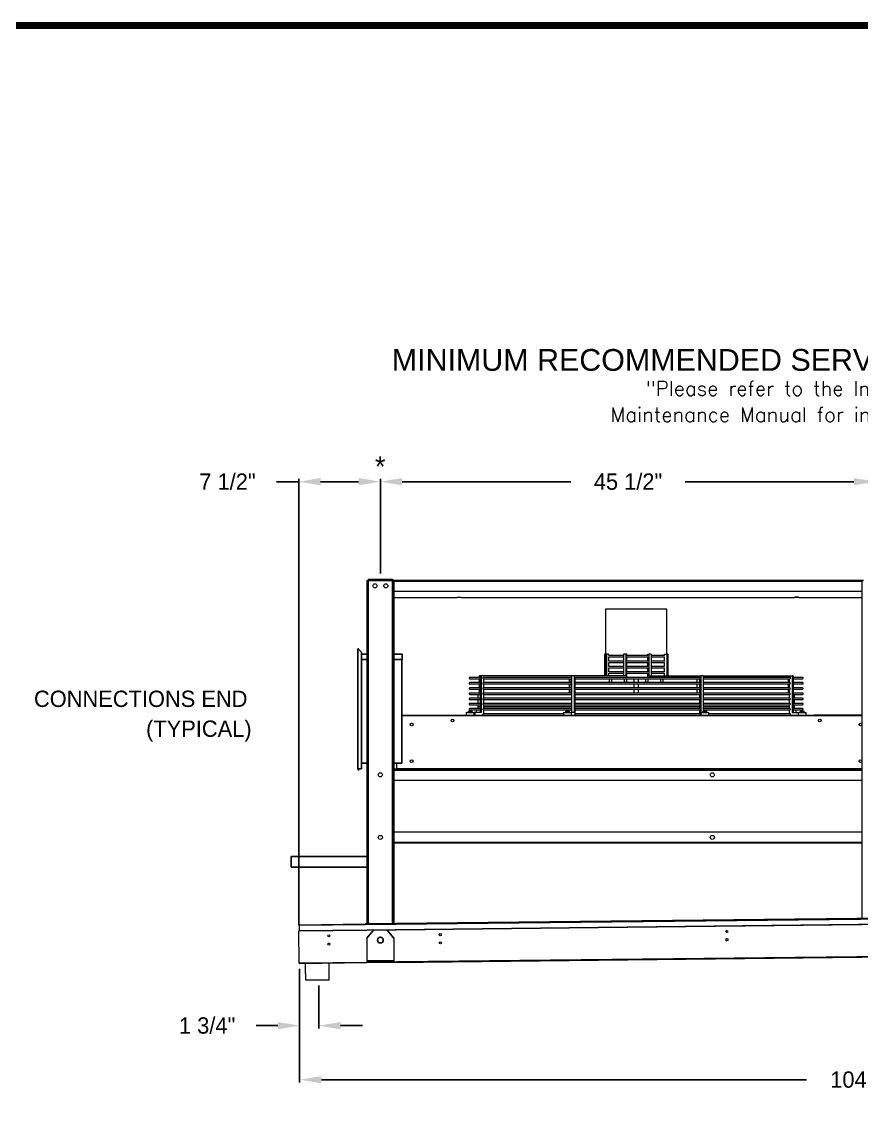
# Model space of a CAD drawing. Extents: x 6 to 271, y -23 to 146.
# Drawn here: x 111.9 to 189, y 40.9 to 142.1 of the extents above; entities that cross this region are included whole.
import ezdxf
from ezdxf.enums import TextEntityAlignment as Align

# ---------------------------------------------------------------- set-up
doc = ezdxf.new("R2010")
doc.units = 0
doc.header["$MEASUREMENT"] = 0
doc.layers.get('0').update_dxf_attribs({"linetype": 'CONTINUOUS'})
doc.layers.get('Defpoints').update_dxf_attribs({"linetype": 'CONTINUOUS'})
doc.styles.add('dimentions', font='ARIAL.TTF')
doc.styles.add('SIMPLEX', font='SIMPLEX')
doc.dimstyles.get("Standard").update_dxf_attribs({"dimtxt": 1.5, "dimasz": 2, "dimexe": 0.25, "dimexo": 0.5, "dimgap": 0.75, "dimtad": 0, "dimtih": 1, "dimtoh": 1, "dimdec": 4, "dimzin": 0, "dimdsep": 46, "dimlunit": 5, "dimtxsty": 'STANDARD', "dimcen": 0.125, "dimclrd": 1, "dimclre": 1, "dimclrt": 1, "dimadec": 0, "dimazin": 0, "dimtfac": 1, "dimtdec": 4, "dimtofl": 0, "dimtmove": 0, "dimatfit": 3, "dimfxl": 1, "dimfrac": 2, "dimtolj": 1, "dimtzin": 0, "dimarcsym": 0})

# ---------------------------------------------------------------- blocks, each defined once
blk = doc.blocks.new('*D29')
at = {"color": 7, "lineweight": -2}
for p, q in [((144.78, 91.36), (144.78, 100.06)), ((146.78, 99.81), (162.28, 99.81)), ((188.28, 99.81), (172.78, 99.81)), ((190.28, 91.36), (190.28, 100.06))]:
    blk.add_line(p, q, dxfattribs=at)
at = {"color": 7}
for points in [[(146.78, 100.15), (146.78, 99.48), (144.78, 99.81)], [(188.28, 100.15), (188.28, 99.48), (190.28, 99.81)]]:
    blk.add_solid(points, dxfattribs=at)
at = {"layer": 'Defpoints', "color": 0}
for p in [(190.28, 99.81), (144.78, 90.86), (190.28, 90.86)]:
    blk.add_point(p, dxfattribs=at)
at = {"color": 7, "insert": (167.53, 99.81), "char_height": 1.5, "attachment_point": 5}
blk.add_mtext('\\A1;45 1/2"', dxfattribs=at)
blk = doc.blocks.new('*D31')
at = {"color": 7, "lineweight": -2}
for p, q in [((137.28, 99.81), (135.23, 99.81)), ((137.28, 59.03), (137.28, 100.06)), ((142.78, 99.81), (139.28, 99.81)), ((144.78, 91.36), (144.78, 100.06))]:
    blk.add_line(p, q, dxfattribs=at)
at = {"color": 7}
for points in [[(139.28, 100.15), (139.28, 99.48), (137.28, 99.81)], [(142.78, 100.15), (142.78, 99.48), (144.78, 99.81)]]:
    blk.add_solid(points, dxfattribs=at)
at = {"layer": 'Defpoints', "color": 0}
for p in [(144.78, 99.81), (144.78, 90.86), (137.28, 58.53)]:
    blk.add_point(p, dxfattribs=at)
at = {"color": 7, "insert": (130.73, 99.81), "char_height": 1.5, "attachment_point": 5}
blk.add_mtext('\\A1;7 1/2"', dxfattribs=at)
blk = doc.blocks.new('*D32')
at = {"color": 7, "lineweight": -2}
for p, q in [((242.25, 56.18), (242.25, 44.59)), ((137.36, 55.03), (137.36, 44.59)), ((139.36, 44.84), (183.93, 44.84)), ((240.25, 44.84), (195.68, 44.84))]:
    blk.add_line(p, q, dxfattribs=at)
at = {"color": 7}
for points in [[(139.36, 45.17), (139.36, 44.5), (137.36, 44.84)], [(240.25, 45.17), (240.25, 44.5), (242.25, 44.84)]]:
    blk.add_solid(points, dxfattribs=at)
at = {"layer": 'Defpoints', "color": 0}
for p in [(242.25, 56.68), (137.36, 55.53), (242.25, 44.84)]:
    blk.add_point(p, dxfattribs=at)
at = {"color": 7, "insert": (189.81, 44.84), "char_height": 1.5, "attachment_point": 5}
blk.add_mtext('\\A1;104 7/8"', dxfattribs=at)
blk = doc.blocks.new('*D33')
at = {"color": 7, "lineweight": -2}
for p, q in [((137.36, 54.53), (137.36, 49.56)), ((139.12, 53.49), (139.12, 49.56)), ((135.36, 49.81), (133.36, 49.81)), ((141.12, 49.81), (143.12, 49.81))]:
    blk.add_line(p, q, dxfattribs=at)
at = {"color": 7}
for points in [[(135.36, 50.14), (135.36, 49.47), (137.36, 49.81)], [(141.12, 50.14), (141.12, 49.47), (139.12, 49.81)]]:
    blk.add_solid(points, dxfattribs=at)
at = {"layer": 'Defpoints', "color": 0}
for p in [(137.36, 55.03), (139.12, 53.99), (137.36, 49.81)]:
    blk.add_point(p, dxfattribs=at)
at = {"color": 7, "insert": (128.86, 49.81), "char_height": 1.5, "attachment_point": 5}
blk.add_mtext('\\A1;1 3/4"', dxfattribs=at)

msp = doc.modelspace()

# ---------------------------------------------------------------- linework, layer by layer
at = {"color": 0, "linetype": 'Continuous', "lineweight": 15}
for p, q in [((143.52521, 90.7264), (143.52521, 59.1548)), ((143.52521, 90.7264), (143.65971, 90.7264)), ((143.65971, 90.7264), (143.65971, 59.15627)), ((143.66071, 90.7264), (143.65971, 90.7264)), ((143.66071, 90.8619), (143.66071, 90.7274)), ((143.66071, 90.8619), (145.88971, 90.8619)), ((143.66071, 90.7274), (145.88971, 90.7274)), ((143.66071, 90.7264), (143.66071, 90.7274)), ((143.66071, 90.7264), (145.88971, 90.7264)), ((143.66071, 59.15629), (143.66071, 90.7264)), ((145.88971, 90.8619), (145.88971, 90.7274)), ((145.88971, 90.7264), (145.88971, 90.7274)), ((145.88971, 59.18078), (145.88971, 90.7264)), ((145.89071, 90.7264), (145.88971, 90.7264)), ((145.89071, 90.7264), (145.89071, 59.18079)), ((146.02521, 90.7264), (145.89071, 90.7264)), ((146.02521, 90.7264), (146.02521, 59.18227)), ((146.02521, 90.6734), (189.02521, 90.6734)), ((189.02521, 90.7264), (189.02521, 59.65483)), ((189.02521, 90.7264), (189.15971, 90.7264)), ((146.02521, 89.74211), (189.02521, 89.74211)), ((146.02521, 89.17981), (151.83771, 89.17981)), ((152.21271, 89.17981), (182.83771, 89.17981)), ((183.21271, 89.17981), (189.02521, 89.17981)), ((169.35151, 88.1054), (165.46271, 88.1054)), ((171.08771, 88.1054), (169.35151, 88.1054)), ((165.358, 83.9694), (165.358, 81.9744)), ((165.45137, 83.9694), (165.358, 83.9694)), ((165.54475, 83.9694), (165.45137, 83.9694)), ((165.45137, 83.9694), (165.45137, 81.9744)), ((165.54475, 83.9694), (165.54475, 81.9744)), ((165.77017, 83.9694), (165.54475, 83.9694)), ((165.77017, 83.81858), (165.77017, 83.9694)), ((167.33096, 83.9694), (167.10554, 83.9694)), ((167.10554, 83.9694), (167.10554, 81.9744)), ((167.33096, 83.9694), (167.33096, 81.9744)), ((167.42434, 83.9694), (167.33096, 83.9694)), ((167.42434, 83.81858), (167.42434, 83.9694)), ((169.35151, 83.81951), (169.35151, 83.9694)), ((169.35151, 83.9694), (169.44488, 83.9694)), ((169.44488, 83.9694), (169.44488, 81.9744)), ((169.67031, 83.9694), (169.44488, 83.9694)), ((169.67031, 83.9694), (169.67031, 81.9744)), ((170.87362, 83.81951), (170.87362, 83.9694)), ((170.87362, 83.9694), (171.09905, 83.9694)), ((171.09905, 83.9694), (171.09905, 81.9744)), ((171.19242, 83.9694), (171.09905, 83.9694)), ((171.19242, 83.9694), (171.19242, 81.9744)), ((167.10554, 83.81951), (165.77017, 83.81951)), ((165.77017, 83.31858), (165.77017, 83.70045)), ((165.77017, 83.69951), (167.10554, 83.69951)), ((167.10554, 83.31951), (165.77017, 83.31951)), ((165.77017, 82.81858), (165.77017, 83.20045)), ((165.77017, 83.19951), (167.10554, 83.19951)), ((169.35151, 83.81951), (167.42434, 83.81951)), ((167.42434, 83.31858), (167.42434, 83.70045)), ((167.42434, 83.69951), (169.35151, 83.69951)), ((169.35151, 83.31951), (167.42434, 83.31951)), ((167.42434, 82.81858), (167.42434, 83.20045)), ((167.42434, 83.19951), (169.35151, 83.19951)), ((169.35151, 83.31951), (169.35151, 83.69951)), ((169.35151, 82.81951), (169.35151, 83.19951)), ((170.87362, 83.81951), (169.67031, 83.81951)), ((169.67031, 83.69951), (170.87362, 83.69951)), ((170.87362, 83.31951), (169.67031, 83.31951)), ((169.67031, 83.19951), (170.87362, 83.19951)), ((170.87362, 83.31951), (170.87362, 83.69951)), ((170.87362, 82.81951), (170.87362, 83.19951)), ((153.8617, 81.9744), (153.8617, 81.81951)), ((153.95508, 81.9744), (153.8617, 81.9744)), ((154.04845, 81.9744), (153.95508, 81.9744)), ((153.95508, 81.9744), (153.95508, 78.5934)), ((154.04845, 81.9744), (154.04845, 78.5934)), ((162.34362, 81.9744), (154.04845, 81.9744)), ((162.56904, 81.9744), (162.34362, 81.9744)), ((162.34362, 81.9744), (162.34362, 78.5934)), ((162.56904, 81.9744), (162.56904, 78.5934)), ((167.33096, 81.9744), (162.56904, 81.9744)), ((167.10554, 82.81951), (165.77017, 82.81951)), ((165.77017, 82.31858), (165.77017, 82.70045)), ((165.77017, 82.69951), (167.10554, 82.69951)), ((167.10554, 82.31951), (165.77017, 82.31951)), ((165.77017, 81.9744), (165.77017, 82.20045)), ((165.77017, 82.19951), (167.10554, 82.19951)), ((169.35151, 82.81951), (167.42434, 82.81951)), ((167.42434, 82.31858), (167.42434, 82.70045)), ((167.42434, 82.69951), (169.35151, 82.69951)), ((169.35151, 82.31951), (167.42434, 82.31951)), ((167.42434, 81.81951), (167.42434, 82.20045)), ((167.42434, 82.19951), (169.35151, 82.19951)), ((169.35151, 82.31951), (169.35151, 82.69951)), ((169.35151, 81.81951), (169.35151, 82.19951)), ((169.44488, 81.9744), (174.2068, 81.9744)), ((170.87362, 82.81951), (169.67031, 82.81951)), ((169.67031, 82.69951), (170.87362, 82.69951)), ((170.87362, 82.31951), (169.67031, 82.31951)), ((169.67031, 82.19951), (170.87362, 82.19951)), ((170.87362, 82.31951), (170.87362, 82.69951)), ((170.87362, 81.9744), (170.87362, 82.19951)), ((174.2068, 81.9744), (174.2068, 78.5934)), ((174.43223, 81.9744), (174.2068, 81.9744)), ((174.43223, 81.9744), (174.43223, 78.70149)), ((174.43223, 81.9744), (182.59534, 81.9744)), ((182.59534, 81.9744), (182.59534, 78.5934)), ((182.68872, 81.9744), (182.59534, 81.9744)), ((182.68872, 81.9744), (182.68872, 78.5934)), ((153.95508, 81.81951), (152.98509, 81.81951)), ((152.98509, 81.69951), (153.95508, 81.69951)), ((153.95508, 81.34085), (152.98509, 81.34085)), ((152.98509, 81.22085), (153.95508, 81.22085)), ((153.8617, 81.69951), (153.8617, 81.34085)), ((153.8617, 81.22085), (153.8617, 80.86218)), ((154.24416, 81.69951), (162.34362, 81.69951)), ((154.24416, 81.22085), (162.34362, 81.22085)), ((162.34362, 81.81951), (154.2442, 81.81951)), ((162.34362, 81.34085), (154.2442, 81.34085)), ((154.27388, 81.34085), (154.27388, 81.69951)), ((154.27388, 80.86218), (154.27388, 81.22085)), ((162.11819, 81.69951), (162.11819, 81.34085)), ((162.11819, 81.22085), (162.11819, 80.86218)), ((162.21156, 81.34085), (162.21156, 81.69951)), ((162.21156, 80.86218), (162.21156, 81.22085)), ((162.65011, 81.69951), (174.12648, 81.69951)), ((162.65011, 81.22085), (174.12648, 81.22085)), ((174.12648, 81.81951), (162.65019, 81.81951)), ((174.12648, 81.34085), (162.65019, 81.34085)), ((162.66242, 81.34085), (162.66242, 81.69951)), ((162.66242, 80.86218), (162.66242, 81.22085)), ((173.888, 81.34085), (173.888, 81.69951)), ((173.888, 80.86218), (173.888, 81.22085)), ((174.11343, 81.34085), (174.11343, 81.69951)), ((174.11343, 80.86218), (174.11343, 81.22085)), ((182.40143, 81.81951), (174.43223, 81.81951)), ((174.43223, 81.69951), (182.40143, 81.69951)), ((182.40143, 81.34085), (174.43223, 81.34085)), ((174.43223, 81.22085), (182.40143, 81.22085)), ((182.27654, 81.34085), (182.27654, 81.69951)), ((182.27654, 80.86218), (182.27654, 81.22085)), ((182.36992, 81.34085), (182.36992, 81.69951)), ((182.36992, 80.86218), (182.36992, 81.22085)), ((183.56532, 81.81951), (182.68872, 81.81951)), ((182.68872, 81.69951), (183.56532, 81.69951)), ((183.56532, 81.34085), (182.68872, 81.34085)), ((182.68872, 81.22085), (183.56532, 81.22085)), ((153.95508, 80.86218), (152.98509, 80.86218)), ((152.98509, 80.74218), (153.95508, 80.74218)), ((153.95508, 80.38352), (152.98509, 80.38352)), ((152.98509, 80.26352), (153.95508, 80.26352)), ((153.95508, 79.90485), (152.98509, 79.90485)), ((153.8617, 80.74218), (153.8617, 80.38352)), ((154.24416, 80.74218), (162.34362, 80.74218)), ((154.24416, 80.26352), (162.34362, 80.26352)), ((162.34362, 80.86218), (154.2442, 80.86218)), ((162.34362, 80.38352), (154.2442, 80.38352)), ((162.34362, 79.90485), (154.2442, 79.90485)), ((154.27388, 80.38352), (154.27388, 80.74218)), ((154.27388, 79.90485), (154.27388, 80.26352)), ((162.11819, 80.74218), (162.11819, 80.38352)), ((162.21156, 80.38352), (162.21156, 80.74218)), ((162.65011, 80.74218), (174.12648, 80.74218)), ((162.65011, 80.26352), (174.12648, 80.26352)), ((174.12648, 80.86218), (162.65019, 80.86218)), ((174.12648, 80.38352), (162.65019, 80.38352)), ((174.12648, 79.90485), (162.65019, 79.90485)), ((162.66242, 80.38352), (162.66242, 80.74218)), ((162.66242, 79.90485), (162.66242, 80.26352)), ((173.888, 80.38352), (173.888, 80.74218)), ((174.11343, 80.38352), (174.11343, 80.74218)), ((174.11343, 79.90485), (174.11343, 80.26352)), ((182.40143, 80.86218), (174.43223, 80.86218)), ((174.43223, 80.74218), (182.40143, 80.74218)), ((182.40143, 80.38352), (174.43223, 80.38352)), ((174.43223, 80.26352), (182.40143, 80.26352)), ((182.40143, 79.90485), (174.43223, 79.90485)), ((182.27654, 80.38352), (182.27654, 80.74218)), ((182.36992, 80.38352), (182.36992, 80.74218)), ((182.36992, 79.90485), (182.36992, 80.26352)), ((183.56532, 80.86218), (182.68872, 80.86218)), ((182.68872, 80.74218), (183.56532, 80.74218)), ((183.56532, 80.38352), (182.68872, 80.38352)), ((182.68872, 80.26352), (183.56532, 80.26352)), ((183.56532, 79.90485), (182.68872, 79.90485)), ((152.98509, 79.78485), (153.95508, 79.78485)), ((153.95508, 79.42618), (152.98509, 79.42618)), ((152.98509, 79.30618), (153.95508, 79.30618)), ((153.95508, 78.94752), (152.98509, 78.94752)), ((153.95508, 79.0994), (153.72741, 79.0994)), ((154.24416, 79.78485), (162.34362, 79.78485)), ((154.24416, 79.30618), (162.34362, 79.30618)), ((162.34362, 79.42618), (154.2442, 79.42618)), ((162.34362, 78.94752), (154.2442, 78.94752)), ((154.27388, 79.42618), (154.27388, 79.78485)), ((154.27388, 78.94752), (154.27388, 79.30618)), ((162.34362, 79.0994), (154.27388, 79.0994)), ((162.65011, 79.78485), (174.12648, 79.78485)), ((162.65011, 79.30618), (174.12648, 79.30618)), ((174.12648, 79.42618), (162.65019, 79.42618)), ((174.12648, 78.94752), (162.65019, 78.94752)), ((162.66242, 79.42618), (162.66242, 79.78485)), ((162.66242, 78.94752), (162.66242, 79.30618)), ((174.11343, 79.0994), (162.66242, 79.0994)), ((174.11343, 79.42618), (174.11343, 79.78485)), ((174.11343, 78.94752), (174.11343, 79.30618)), ((174.43223, 79.78485), (182.40143, 79.78485)), ((182.40143, 79.42618), (174.43223, 79.42618)), ((174.43223, 79.30618), (182.40143, 79.30618)), ((182.36992, 79.0994), (174.43223, 79.0994)), ((182.40143, 78.94752), (174.43223, 78.94752)), ((182.36992, 79.42618), (182.36992, 79.78485)), ((182.36992, 78.94752), (182.36992, 79.30618)), ((182.68872, 79.78485), (183.56532, 79.78485)), ((183.56532, 79.42618), (182.68872, 79.42618)), ((182.68872, 79.30618), (183.56532, 79.30618)), ((182.82301, 79.0994), (182.68872, 79.0994)), ((183.56532, 78.94752), (182.68872, 78.94752)), ((146.74535, 78.3619), (151.90021, 78.3619)), ((146.74535, 78.3109), (189.02521, 78.3109)), ((151.90021, 78.3619), (184.65021, 78.3619)), ((152.6622, 78.5934), (152.69028, 78.5934)), ((152.69028, 78.5934), (153.4002, 78.5934)), ((152.8291, 78.5944), (152.81245, 78.5944)), ((153.24995, 78.5944), (152.8291, 78.5944)), ((152.93645, 78.7184), (152.9366, 78.7184)), ((152.93933, 78.7184), (152.9366, 78.7184)), ((152.93933, 78.7184), (152.94984, 78.7184)), ((152.96052, 78.7184), (152.94984, 78.7184)), ((152.96052, 78.7184), (153.03656, 78.7184)), ((152.98509, 78.82752), (153.95508, 78.82752)), ((153.04811, 78.7184), (153.03656, 78.7184)), ((153.05439, 78.7184), (153.04811, 78.7184)), ((153.05439, 78.7184), (153.07976, 78.7184)), ((153.0943, 78.7184), (153.07976, 78.7184)), ((153.0943, 78.7184), (153.12595, 78.7184)), ((153.46548, 78.5934), (153.4002, 78.5934)), ((153.46548, 78.5934), (153.46548, 78.3619)), ((154.04845, 78.5934), (153.46548, 78.5934)), ((154.24416, 78.82752), (162.34362, 78.82752)), ((161.59193, 78.46885), (154.2442, 78.46885)), ((154.27388, 78.46885), (154.27388, 78.82752)), ((161.59193, 78.5934), (161.62002, 78.5934)), ((161.62002, 78.5934), (162.32993, 78.5934)), ((161.87722, 78.5944), (161.74218, 78.5944)), ((161.86618, 78.7184), (161.89783, 78.7184)), ((162.17968, 78.5944), (161.87722, 78.5944)), ((161.91237, 78.7184), (161.89783, 78.7184)), ((161.91237, 78.7184), (161.93774, 78.7184)), ((161.94402, 78.7184), (161.93774, 78.7184)), ((161.95557, 78.7184), (161.94402, 78.7184)), ((161.95557, 78.7184), (162.03161, 78.7184)), ((162.04229, 78.7184), (162.03161, 78.7184)), ((162.04229, 78.7184), (162.0528, 78.7184)), ((162.05553, 78.7184), (162.0528, 78.7184)), ((162.05553, 78.7184), (162.05568, 78.7184)), ((162.56904, 78.5934), (162.32993, 78.5934)), ((162.65011, 78.82752), (174.12648, 78.82752)), ((174.12648, 78.46885), (162.65019, 78.46885)), ((162.66242, 78.46885), (162.66242, 78.82752)), ((174.11343, 78.46885), (174.11343, 78.82752)), ((174.2068, 78.5934), (174.22049, 78.5934)), ((174.22049, 78.5934), (174.24857, 78.5934)), ((174.24857, 78.5934), (174.95849, 78.5934)), ((174.6732, 78.5944), (174.37074, 78.5944)), ((174.43223, 78.82752), (182.40143, 78.82752)), ((174.49474, 78.7184), (174.49489, 78.7184)), ((174.49762, 78.7184), (174.49489, 78.7184)), ((174.49762, 78.7184), (174.50813, 78.7184)), ((174.5188, 78.7184), (174.50813, 78.7184)), ((174.5188, 78.7184), (174.59485, 78.7184)), ((174.6064, 78.7184), (174.59485, 78.7184)), ((174.61268, 78.7184), (174.6064, 78.7184)), ((174.61268, 78.7184), (174.63805, 78.7184)), ((174.65259, 78.7184), (174.63805, 78.7184)), ((174.65259, 78.7184), (174.68424, 78.7184)), ((174.80824, 78.5944), (174.6732, 78.5944)), ((182.40143, 78.46885), (174.95849, 78.46885)), ((182.36992, 78.46885), (182.36992, 78.82752)), ((182.59534, 78.5934), (183.15022, 78.5934)), ((182.68872, 78.82752), (183.56532, 78.82752)), ((183.15022, 78.5934), (183.17831, 78.5934)), ((183.17831, 78.5934), (183.88822, 78.5934)), ((183.72132, 78.5944), (183.30047, 78.5944)), ((183.42447, 78.7184), (183.45612, 78.7184)), ((183.47066, 78.7184), (183.45612, 78.7184)), ((183.47066, 78.7184), (183.49603, 78.7184)), ((183.50231, 78.7184), (183.49603, 78.7184)), ((183.51386, 78.7184), (183.50231, 78.7184)), ((183.51386, 78.7184), (183.5899, 78.7184)), ((183.60058, 78.7184), (183.5899, 78.7184)), ((183.60058, 78.7184), (183.61109, 78.7184)), ((183.61382, 78.7184), (183.61109, 78.7184)), ((183.61382, 78.7184), (183.61397, 78.7184)), ((183.73797, 78.5944), (183.72132, 78.5944)), ((189.02521, 78.3619), (184.65021, 78.3619)), ((146.02521, 73.2984), (189.02521, 73.2984)), ((189.02521, 73.4129), (146.27521, 73.4129)), ((146.27521, 73.4119), (189.02521, 73.4119)), ((146.27521, 73.3619), (189.02521, 73.3619)), ((146.02521, 72.3619), (189.02521, 72.3619)), ((146.02521, 67.6119), (189.02521, 67.6119)), ((146.02521, 66.6754), (189.02521, 66.6754)), ((146.02521, 66.6119), (189.02521, 66.6119)), ((137.33204, 59.08674), (143.39418, 59.15336)), ((137.33204, 59.08674), (137.33253, 59.04254)), ((137.33253, 59.04254), (143.39466, 59.10916)), ((137.33815, 58.53084), (137.33253, 59.04254)), ((146.02521, 58.6256), (189.02521, 59.09816)), ((146.14401, 59.18358), (188.89143, 59.65336)), ((146.14449, 59.13938), (188.89191, 59.60916)), ((188.89754, 59.09746), (146.15012, 58.62768)), ((137.27566, 58.52945), (143.52521, 58.59813)), ((137.30807, 55.58063), (137.27566, 58.52945)), ((143.40029, 58.59746), (137.33815, 58.53084)), ((143.52521, 57.84884), (143.52521, 55.63518)), ((146.02521, 57.84884), (146.02521, 55.67617)), ((137.30807, 55.58063), (143.52521, 55.64895)), ((146.02521, 55.67643), (189.02521, 56.14898)), ((146.02521, 55.62542), (189.02521, 56.09798)), ((137.30863, 55.52963), (137.35963, 55.53019)), ((137.35963, 55.53019), (143.52521, 55.59795))]:
    msp.add_line(p, q, dxfattribs=at)
at = {"color": 7, "ltscale": 7}
for p, q in [((142.7141, 84.4744), (142.7141, 73.4119)), ((142.7141, 84.4744), (143.04555, 84.14294)), ((143.04555, 84.14294), (143.04555, 73.4119)), ((143.52521, 83.9592), (143.04555, 83.9592)), ((146.7766, 83.9592), (146.02521, 83.9592)), ((146.7766, 83.9592), (146.7766, 83.4592)), ((143.04555, 83.4592), (143.52521, 83.4592)), ((146.02521, 83.4592), (146.7766, 83.4592)), ((146.74535, 83.4592), (146.74535, 73.92795)), ((143.52521, 73.92795), (143.04555, 73.92795)), ((146.74535, 73.92795), (146.02521, 73.92795)), ((142.7141, 73.4119), (143.04555, 73.4119)), ((142.74535, 73.4119), (142.74535, 73.30295)), ((142.74535, 73.30295), (142.7766, 73.30295)), ((142.7766, 73.4119), (142.7766, 73.30295))]:
    msp.add_line(p, q, dxfattribs=at)
at = {"color": 7, "linetype": 'Continuous', "lineweight": 15}
for p, q in [((146.27521, 73.4129), (146.27521, 73.92795)), ((146.02521, 73.4119), (146.27421, 73.4119)), ((146.02521, 73.3619), (146.27521, 73.3619)), ((146.27421, 73.4119), (146.27421, 73.3619)), ((146.27521, 73.4129), (146.27521, 73.4119)), ((146.27521, 73.3619), (146.27521, 73.4119))]:
    msp.add_line(p, q, dxfattribs=at)
at = {"color": 7}
for p, q in [((136.58802, 65.34982), (143.52521, 65.34982)), ((136.58802, 65.34982), (136.58802, 64.3704)), ((136.58802, 64.3704), (143.52521, 64.3704))]:
    msp.add_line(p, q, dxfattribs=at)
at = {"color": 0}
for p, q in [((237.13852, 60.18358), (143.39418, 59.15336)), ((143.39466, 59.10916), (237.139, 60.13938)), ((143.39418, 59.15336), (143.39466, 59.10916)), ((143.52521, 58.59813), (237.02521, 59.62566)), ((144.13575, 58.59458), (143.52521, 57.84884)), ((145.41466, 58.59458), (146.02521, 57.84884)), ((237.02521, 56.67649), (143.52521, 55.64895)), ((143.52521, 55.59795), (237.02521, 56.62548)), ((146.02521, 55.80117), (143.52521, 55.76018)), ((143.52521, 55.64895), (143.52521, 55.59795)), ((143.52521, 55.63518), (143.52521, 55.58417))]:
    msp.add_line(p, q, dxfattribs=at)
at = {"color": 0, "const_width": 0.63999}
msp.add_lwpolyline([(11.00839, -18.24898), (267.00583, -18.24898), (267.00583, 141.74942), (11.00839, 141.74942), (11.00839, -18.24898)], dxfattribs=at)
at = {"color": 0, "linetype": 'Continuous', "lineweight": 15, "flags": 128}
for points in [[(151.83771, 89.17981), (151.8453, 89.18397), (151.86747, 89.18779), (151.90242, 89.19096), (151.94732, 89.19323), (151.99853, 89.19441), (152.05189, 89.19441), (152.1031, 89.19323), (152.148, 89.19096), (152.18294, 89.18779), (152.20511, 89.18397), (152.21271, 89.17981)], [(152.21271, 89.17981), (152.20507, 89.18396), (152.2, 89.18513)], [(182.83771, 89.17981), (182.8453, 89.18397), (182.86747, 89.18779), (182.90242, 89.19096), (182.94732, 89.19323), (182.99853, 89.19441), (183.05189, 89.19441), (183.1031, 89.19323), (183.148, 89.19096), (183.18294, 89.18779), (183.20511, 89.18397), (183.21271, 89.17981)], [(183.21271, 89.17981), (183.20507, 89.18396), (183.18287, 89.18778), (183.14793, 89.19095), (183.10305, 89.19322), (183.05187, 89.1944), (182.99854, 89.1944), (182.94737, 89.19322), (182.90249, 89.19095), (182.86754, 89.18778), (182.84535, 89.18396), (182.83771, 89.17981)], [(174.12648, 81.81951), (174.12654, 81.81951), (174.13581, 81.81434), (174.1435, 81.79981), (174.14828, 81.77841), (174.14934, 81.75378), (174.1465, 81.73014), (174.14025, 81.7115), (174.13165, 81.70105), (174.12648, 81.69951)], [(174.12648, 81.34085), (174.13074, 81.33981), (174.1391, 81.33097), (174.14552, 81.3144), (174.149, 81.29264), (174.149, 81.26906), (174.14552, 81.2473), (174.1391, 81.23072), (174.13074, 81.22189), (174.12648, 81.22085)], [(174.12648, 80.86218), (174.13074, 80.86114), (174.1391, 80.85231), (174.14552, 80.83573), (174.149, 80.81397), (174.149, 80.79039), (174.14552, 80.76863), (174.1391, 80.75206), (174.13074, 80.74322), (174.12648, 80.74218)], [(174.12648, 80.38352), (174.13074, 80.38248), (174.1391, 80.37364), (174.14552, 80.35706), (174.149, 80.33531), (174.149, 80.31173), (174.14552, 80.28997), (174.1391, 80.27339), (174.13074, 80.26455), (174.12648, 80.26352)], [(174.12648, 79.90485), (174.13074, 79.90381), (174.1391, 79.89498), (174.14552, 79.8784), (174.149, 79.85664), (174.149, 79.83306), (174.14552, 79.8113), (174.1391, 79.79472), (174.13074, 79.78589), (174.12648, 79.78485)], [(153.72741, 79.0994), (153.71977, 78.99266), (153.71187, 78.94752)], [(174.12648, 79.42618), (174.13074, 79.42515), (174.1391, 79.41631), (174.14552, 79.39973), (174.149, 79.37797), (174.149, 79.35439), (174.14552, 79.33264), (174.1391, 79.31606), (174.13074, 79.30722), (174.12648, 79.30618)], [(174.12648, 78.94752), (174.13074, 78.94648), (174.1391, 78.93764), (174.14552, 78.92107), (174.149, 78.89931), (174.149, 78.87573), (174.14552, 78.85397), (174.1391, 78.83739), (174.13074, 78.82856), (174.12648, 78.82752)], [(182.83855, 78.94752), (182.83064, 78.99266), (182.82301, 79.0994)], [(174.12648, 78.46885), (174.13099, 78.46768), (174.13943, 78.4584), (174.14581, 78.44125), (174.14912, 78.41895), (174.14883, 78.39505), (174.14499, 78.37334), (174.14078, 78.3619)], [(137.30863, 55.52963), (137.30862, 55.53061), (137.30859, 55.53351), (137.30854, 55.53822), (137.30847, 55.54457), (137.30838, 55.5523), (137.30828, 55.56111), (137.30818, 55.57068), (137.30807, 55.58063)], [(139.24426, 53.98831), (139.12152, 53.98696), (138.99696, 53.98559), (138.8722, 53.98422), (138.74888, 53.98286), (138.62859, 53.98154), (138.51291, 53.98027), (138.40334, 53.97907), (138.30132, 53.97795), (138.20817, 53.97692), (138.12511, 53.97601), (138.05321, 53.97522), (137.99343, 53.97456), (137.94653, 53.97405), (137.91313, 53.97368), (137.89367, 53.97347), (137.88826, 53.97341)], [(140.07563, 53.99744), (140.0728, 53.99741), (140.05673, 53.99724), (140.02664, 53.99691), (139.98294, 53.99643), (139.92618, 53.9958), (139.85712, 53.99504), (139.77665, 53.99416), (139.68582, 53.99316), (139.58581, 53.99206), (139.47793, 53.99088), (139.36358, 53.98962), (139.24426, 53.98831)]]:
    msp.add_lwpolyline(points, dxfattribs=at)
at = {"color": 0, "linetype": 'Continuous', "lineweight": 15}
for centre, radius in [((144.27521, 90.2369), 0.1875), ((145.27521, 90.2369), 0.1875), ((151.40021, 77.8619), 0.125), ((185.15021, 77.8619), 0.125), ((147.65021, 77.4869), 0.125), ((188.90021, 77.4869), 0.125), ((147.65021, 74.1119), 0.125), ((188.90021, 74.1119), 0.125), ((144.77521, 72.8619), 0.1875), ((175.27521, 72.8619), 0.1875), ((144.77521, 67.1119), 0.1875), ((175.27521, 67.1119), 0.1875), ((140.03099, 58.0597), 0.09375), ((150.28037, 58.17234), 0.09375), ((176.61178, 58.46171), 0.09375), ((176.62002, 57.71176), 0.09375), ((140.03923, 57.30974), 0.09375), ((150.28861, 57.42238), 0.09375)]:
    msp.add_circle(centre, radius, dxfattribs=at)
at = {"color": 0}
msp.add_circle((144.77521, 57.67316), 0.26853, dxfattribs=at)
at = {"color": 0, "linetype": 'Continuous', "lineweight": 15}
for centre, radius, start, end in [((165.46271, 83.75951), 0.06, 100.8922831, 259.1077169), ((165.46271, 83.25951), 0.06, 100.8922831, 259.1077169), ((165.46271, 82.75951), 0.06, 100.8922831, 259.1077169), ((165.46271, 82.25951), 0.06, 100.8922831, 259.1077169), ((152.98509, 81.75951), 0.06, 90, 270), ((152.98509, 81.28085), 0.06, 90, 270), ((182.39826, 81.75951), 0.06008, 273.027358, 86.972642), ((182.39814, 81.28085), 0.06009, 273.1447845, 86.8552155), ((183.56533, 81.75951), 0.06, 270, 90), ((183.56533, 81.28085), 0.06, 270, 90), ((152.98509, 80.80218), 0.06, 90, 270), ((152.98509, 80.32352), 0.06, 90, 270), ((152.98509, 79.84485), 0.06, 90, 270), ((182.39814, 80.80218), 0.06009, 273.1453971, 86.8546029), ((182.39814, 80.32352), 0.06009, 273.143836, 86.856164), ((182.39814, 79.84485), 0.06009, 273.1453971, 86.8546029), ((183.56533, 80.80218), 0.06, 270, 90), ((183.56533, 80.32352), 0.06, 270, 90), ((183.56533, 79.84485), 0.06, 270, 90), ((152.98509, 79.36618), 0.06, 90, 270), ((152.98509, 78.88752), 0.06, 90, 270), ((182.39814, 79.36618), 0.06009, 273.143836, 86.856164), ((182.39814, 78.88752), 0.06009, 273.1453971, 86.8546029), ((183.56533, 79.36618), 0.06, 270, 90), ((183.56533, 78.88752), 0.06, 270, 90), ((152.93645, 78.5944), 0.124, 90, 180), ((153.12595, 78.5944), 0.124, 0, 90), ((152.97741, 79.0994), 0.75, 317.5717297, 338.7458884), ((161.86618, 78.5944), 0.124, 90, 180), ((162.05568, 78.5944), 0.124, 0, 90), ((174.49474, 78.5944), 0.124, 90, 180), ((174.68424, 78.5944), 0.124, 0, 90), ((182.39682, 78.40832), 0.06071, 310.1189075, 85.6449499), ((183.57301, 79.0994), 0.75, 201.2541116, 222.4282703), ((183.42447, 78.5944), 0.124, 90, 180), ((183.61397, 78.5944), 0.124, 0, 90), ((137.29937, 58.52997), 0.03879, 0.238541, 1.2829173), ((176.61212, 58.46171), 0.09375, 90.7311813, 270.5281068), ((176.62036, 57.71176), 0.09375, 90.7309488, 270.5283479)]:
    msp.add_arc(centre, radius, start, end, dxfattribs=at)
at = {"color": 7, "linetype": 'Continuous', "lineweight": 15}
msp.add_arc((146.27421, 73.4129), 0.001, 270, 360, dxfattribs=at)
at = {"color": 0, "linetype": 'Continuous', "lineweight": 15}
for points in [[(189.16071, 90.7369), (145.88971, 90.7369)], [(146.02521, 89.17961), (151.83771, 89.17961)], [(152.21271, 89.17961), (182.83771, 89.17961)], [(183.21271, 89.17961), (189.02521, 89.17961)], [(165.46271, 88.1054), (165.46271, 83.9694)], [(171.08771, 83.9694), (171.08771, 88.1054)], [(165.78508, 81.69951), (165.78508, 81.34085)], [(166.03508, 81.34085), (166.03508, 81.69951)], [(167.17054, 81.69951), (167.17054, 81.34085)], [(167.42054, 81.34085), (167.42054, 81.69951)], [(168.04871, 81.69951), (168.04871, 81.34085)], [(168.04871, 81.22085), (168.04871, 80.86218)], [(168.50171, 81.34085), (168.50171, 81.69951)], [(168.50171, 80.86218), (168.50171, 81.22085)], [(169.12988, 81.69951), (169.12988, 81.34085)], [(169.37988, 81.34085), (169.37988, 81.69951)], [(170.51534, 81.69951), (170.51534, 81.34085)], [(170.76534, 81.34085), (170.76534, 81.69951)], [(153.72741, 80.26352), (153.72741, 79.90485)], [(168.04871, 80.74218), (168.04871, 80.38352)], [(168.50171, 80.38352), (168.50171, 80.74218)], [(182.82301, 79.90485), (182.82301, 80.26352)], [(153.72741, 79.78485), (153.72741, 79.42618)], [(153.72741, 79.30618), (153.72741, 79.0994)], [(182.82301, 79.42618), (182.82301, 79.78485)], [(182.82301, 79.0994), (182.82301, 79.30618)], [(152.6622, 78.5934), (152.6622, 78.3619)], [(152.81245, 78.5944), (152.81245, 78.5934)], [(152.9366, 78.7184), (152.93262, 78.71833)], [(152.93262, 78.71833), (152.93933, 78.7184)], [(152.94984, 78.7184), (152.95654, 78.71833)], [(152.95654, 78.71833), (152.96052, 78.7184)], [(153.03656, 78.7184), (153.0382, 78.71833)], [(153.0382, 78.71833), (153.05439, 78.7184)], [(153.07976, 78.7184), (153.09594, 78.71833)], [(153.09594, 78.71833), (153.0943, 78.7184)], [(153.24995, 78.5934), (153.24995, 78.5944)], [(153.4002, 78.3619), (153.4002, 78.5934)], [(161.59193, 78.5934), (161.59193, 78.3619)], [(161.74218, 78.5944), (161.74218, 78.5934)], [(161.89783, 78.7184), (161.89618, 78.71833)], [(161.89618, 78.71833), (161.91237, 78.7184)], [(161.93774, 78.7184), (161.95393, 78.71833)], [(161.95393, 78.71833), (161.95557, 78.7184)], [(162.03161, 78.7184), (162.03559, 78.71833)], [(162.03559, 78.71833), (162.04229, 78.7184)], [(162.0528, 78.7184), (162.05951, 78.71833)], [(162.05951, 78.71833), (162.05553, 78.7184)], [(162.17968, 78.5934), (162.17968, 78.5944)], [(162.32993, 78.3619), (162.32993, 78.5934)], [(174.22049, 78.5934), (174.22049, 78.3619)], [(174.37074, 78.5944), (174.37074, 78.5934)], [(174.49489, 78.7184), (174.49091, 78.71833)], [(174.49091, 78.71833), (174.49762, 78.7184)], [(174.50813, 78.7184), (174.51483, 78.71833)], [(174.51483, 78.71833), (174.5188, 78.7184)], [(174.59485, 78.7184), (174.59649, 78.71833)], [(174.59649, 78.71833), (174.61268, 78.7184)], [(174.63805, 78.7184), (174.65423, 78.71833)], [(174.65423, 78.71833), (174.65259, 78.7184)], [(174.80824, 78.5934), (174.80824, 78.5944)], [(174.95849, 78.3619), (174.95849, 78.5934)], [(183.15022, 78.5934), (183.15022, 78.3619)], [(183.30047, 78.5944), (183.30047, 78.5934)], [(183.45612, 78.7184), (183.45447, 78.71833)], [(183.45447, 78.71833), (183.47066, 78.7184)], [(183.49603, 78.7184), (183.51222, 78.71833)], [(183.51222, 78.71833), (183.51386, 78.7184)], [(183.5899, 78.7184), (183.59388, 78.71833)], [(183.59388, 78.71833), (183.60058, 78.7184)], [(183.61109, 78.7184), (183.61779, 78.71833)], [(183.61779, 78.71833), (183.61382, 78.7184)], [(183.73797, 78.5934), (183.73797, 78.5944)], [(183.88822, 78.3619), (183.88822, 78.5934)], [(137.8711, 55.53581), (137.88826, 53.97341)], [(140.07563, 53.99744), (140.05846, 55.55985)]]:
    msp.add_open_spline(points, degree=1, dxfattribs=at)
for points, knots in [([(154.2505, 81.81855), (154.24558, 81.81898), (154.23443, 81.81995), (154.21764, 81.81338), (154.20263, 81.801), (154.19228, 81.78374), (154.18779, 81.76381), (154.18966, 81.74336), (154.19766, 81.72479), (154.21093, 81.70994), (154.22784, 81.7014), (154.24109, 81.69817), (154.2476, 81.69978), (154.24806, 81.6999)], [0, 0, 0, 0, 0.079979905, 0.181378064, 0.282774976, 0.384155296, 0.485527665, 0.586885439, 0.688246424, 0.78960898, 0.890986964, 0.992374107, 1, 1, 1, 1]), ([(154.2505, 81.33988), (154.24558, 81.34031), (154.23443, 81.34129), (154.21764, 81.33472), (154.20263, 81.32234), (154.19228, 81.30508), (154.18779, 81.28514), (154.18966, 81.2647), (154.19766, 81.24613), (154.21093, 81.23128), (154.22784, 81.22273), (154.24109, 81.21951), (154.2476, 81.22112), (154.24806, 81.22123)], [0, 0, 0, 0, 0.079979966, 0.181378336, 0.282771853, 0.384157333, 0.485524176, 0.586888036, 0.688243879, 0.789606645, 0.890987462, 0.992374091, 1, 1, 1, 1]), ([(162.65271, 81.81893), (162.65027, 81.81915), (162.64525, 81.8196), (162.63805, 81.81184), (162.6321, 81.79858), (162.62816, 81.78077), (162.62671, 81.7606), (162.62789, 81.74031), (162.63157, 81.72214), (162.63735, 81.70837), (162.6442, 81.70012), (162.64898, 81.70005), (162.65118, 81.70002)], [0, 0, 0, 0, 0.096003481, 0.198205903, 0.300404482, 0.402588792, 0.504762521, 0.606931571, 0.709094087, 0.811263431, 0.913448607, 1, 1, 1, 1]), ([(162.65271, 81.34027), (162.65027, 81.34048), (162.64525, 81.34093), (162.63805, 81.33318), (162.6321, 81.31992), (162.62816, 81.30211), (162.62671, 81.28194), (162.62789, 81.26165), (162.63157, 81.24348), (162.63735, 81.2297), (162.6442, 81.22145), (162.64898, 81.22138), (162.65118, 81.22135)], [0, 0, 0, 0, 0.096003829, 0.198204237, 0.300402966, 0.402592578, 0.504766457, 0.606929774, 0.709097695, 0.811263154, 0.91344848, 1, 1, 1, 1]), ([(154.25033, 80.86107), (154.24841, 80.86151), (154.2404, 80.86338), (154.2258, 80.85972), (154.20919, 80.85028), (154.19646, 80.83494), (154.18913, 80.81603), (154.18799, 80.79553), (154.19319, 80.7758), (154.20414, 80.75896), (154.21958, 80.74732), (154.2351, 80.74166), (154.24469, 80.74278), (154.24809, 80.74318)], [0, 0, 0, 0, 0.03196846, 0.133389668, 0.234817796, 0.336234051, 0.437635828, 0.539025741, 0.64041507, 0.741807029, 0.843210708, 0.944620817, 1, 1, 1, 1]), ([(154.25033, 80.3824), (154.24841, 80.38285), (154.2404, 80.38471), (154.2258, 80.38106), (154.20919, 80.37162), (154.19646, 80.35627), (154.18913, 80.33737), (154.18799, 80.31686), (154.19319, 80.29714), (154.20414, 80.2803), (154.21958, 80.26865), (154.2351, 80.263), (154.24469, 80.26412), (154.24809, 80.26451)], [0, 0, 0, 0, 0.031967482, 0.133387921, 0.234816228, 0.336232663, 0.437634619, 0.539030605, 0.640414435, 0.741806573, 0.843210431, 0.944620719, 1, 1, 1, 1]), ([(154.25033, 79.90374), (154.24841, 79.90418), (154.2404, 79.90604), (154.2258, 79.90239), (154.20919, 79.89295), (154.19646, 79.87761), (154.18913, 79.8587), (154.18799, 79.83819), (154.19319, 79.81847), (154.20414, 79.80163), (154.21958, 79.78999), (154.2351, 79.78433), (154.24469, 79.78545), (154.24809, 79.78585)], [0, 0, 0, 0, 0.031967459, 0.1333887727, 0.2348170054, 0.3362333653, 0.4376352471, 0.5390252641, 0.6404146986, 0.7418067626, 0.8432105463, 0.9446207599, 1, 1, 1, 1]), ([(162.65269, 80.86118), (162.65072, 80.86163), (162.64617, 80.86266), (162.63927, 80.85624), (162.63301, 80.84399), (162.62869, 80.8268), (162.62677, 80.80691), (162.62749, 80.78644), (162.63076, 80.76782), (162.63621, 80.75285), (162.6432, 80.74424), (162.64853, 80.74084), (162.6511, 80.74228), (162.65116, 80.74231)], [0, 0, 0, 0, 0.077964687, 0.180194429, 0.282420535, 0.384628889, 0.486835456, 0.589029635, 0.691221704, 0.793414417, 0.895626393, 0.997845209, 1, 1, 1, 1]), ([(162.65269, 80.38252), (162.65072, 80.38296), (162.64617, 80.38399), (162.63927, 80.37758), (162.63301, 80.36532), (162.62869, 80.34814), (162.62677, 80.32824), (162.62749, 80.30778), (162.63076, 80.28915), (162.63621, 80.27419), (162.6432, 80.26557), (162.64852, 80.26219), (162.6511, 80.26362), (162.65116, 80.26365)], [0, 0, 0, 0, 0.077964727, 0.180192884, 0.282419235, 0.384632803, 0.486833842, 0.589028266, 0.69122058, 0.793417828, 0.895627368, 0.997846429, 1, 1, 1, 1]), ([(162.65269, 79.90385), (162.65072, 79.9043), (162.64617, 79.90533), (162.63927, 79.89891), (162.63301, 79.88666), (162.62869, 79.86947), (162.62677, 79.84957), (162.62749, 79.82911), (162.63076, 79.81049), (162.63621, 79.79552), (162.6432, 79.78691), (162.64853, 79.78351), (162.6511, 79.78495), (162.65116, 79.78498)], [0, 0, 0, 0, 0.077964774, 0.180194632, 0.282420852, 0.384629321, 0.486836004, 0.589030297, 0.691217068, 0.793414185, 0.895626275, 0.997845206, 1, 1, 1, 1]), ([(154.2505, 79.42522), (154.24558, 79.42565), (154.23443, 79.42663), (154.21764, 79.42005), (154.20263, 79.40768), (154.19228, 79.39041), (154.18779, 79.37048), (154.18966, 79.35003), (154.19766, 79.33147), (154.21093, 79.31662), (154.22784, 79.30807), (154.24109, 79.30484), (154.2476, 79.30646), (154.24806, 79.30657)], [0, 0, 0, 0, 0.079979914, 0.18137994, 0.282773258, 0.38415854, 0.485525184, 0.586888846, 0.68824449, 0.789607057, 0.890987676, 0.992374106, 1, 1, 1, 1]), ([(154.2505, 78.94655), (154.24558, 78.94698), (154.23443, 78.94796), (154.21764, 78.94139), (154.20263, 78.92901), (154.19228, 78.91175), (154.18779, 78.89181), (154.18966, 78.87137), (154.19766, 78.8528), (154.21093, 78.83795), (154.22784, 78.82941), (154.24109, 78.82618), (154.2476, 78.82779), (154.24806, 78.8279)], [0, 0, 0, 0, 0.079980039, 0.181378435, 0.282775585, 0.384156142, 0.48552588, 0.586886829, 0.688245374, 0.789608167, 0.890987699, 0.992374717, 1, 1, 1, 1]), ([(162.65271, 79.4256), (162.65027, 79.42582), (162.64525, 79.42627), (162.63805, 79.41851), (162.6321, 79.40526), (162.62816, 79.38744), (162.62671, 79.36727), (162.62789, 79.34699), (162.63157, 79.32882), (162.63735, 79.31504), (162.6442, 79.30679), (162.64898, 79.30672), (162.65118, 79.30669)], [0, 0, 0, 0, 0.096003829, 0.198204237, 0.300402966, 0.402592578, 0.504766457, 0.606929774, 0.709097695, 0.811263154, 0.91344848, 1, 1, 1, 1]), ([(162.65271, 78.94694), (162.65027, 78.94715), (162.64525, 78.9476), (162.63805, 78.93985), (162.6321, 78.92659), (162.62816, 78.90878), (162.62671, 78.88861), (162.62789, 78.86832), (162.63157, 78.85015), (162.63735, 78.83637), (162.6442, 78.82812), (162.64898, 78.82806), (162.65118, 78.82802)], [0, 0, 0, 0, 0.0960034815, 0.198204712, 0.3004031804, 0.4025899571, 0.5047635762, 0.6069295754, 0.7090946089, 0.8112638431, 0.91344891, 1, 1, 1, 1]), ([(154.25034, 78.46772), (154.24831, 78.46818), (154.24019, 78.47003), (154.22551, 78.4663), (154.20895, 78.45675), (154.19629, 78.44133), (154.18907, 78.4224), (154.18799, 78.40181), (154.19347, 78.38238), (154.20165, 78.36832), (154.20887, 78.36328), (154.21084, 78.3619)], [0, 0, 0, 0, 0.042997945, 0.172739282, 0.30248461, 0.432222666, 0.561944913, 0.691647347, 0.821346019, 0.951049412, 1, 1, 1, 1]), ([(162.65264, 78.46765), (162.65158, 78.46817), (162.64798, 78.46991), (162.64172, 78.4657), (162.63497, 78.45556), (162.62991, 78.43975), (162.62714, 78.42059), (162.62693, 78.39996), (162.62944, 78.38077), (162.6328, 78.3674), (162.63562, 78.36289), (162.63624, 78.3619)], [0, 0, 0, 0, 0.054175845, 0.184098793, 0.314033571, 0.44395156, 0.573851049, 0.703739231, 0.833624375, 0.963511645, 1, 1, 1, 1])]:
    msp.add_open_spline(points, degree=3, knots=knots, dxfattribs=at)

# ---------------------------------------------------------------- texts
at = {"color": 0, "lineweight": 30, "style": 'dimentions'}
msp.add_text('MINIMUM RECOMMENDED SERVICE CLEARANCES 30" ALL SIDES', height=1.99998, dxfattribs=at).set_placement((145.82629, 110.00613))
at = {"color": 0, "style": 'SIMPLEX'}
for s, p in [('"Please refer to the Installation, Operation and', (190.5384, 107.7186)), ('Maintenance Manual for installation recommendations"', (190.69679, 105.31152))]:
    msp.add_text(s, height=1.3279867, dxfattribs=at).set_placement(p, align=Align.CENTER)
at = {"color": 0}
msp.add_text('*', height=1.87063, dxfattribs=at).set_placement((144.76034, 100.26953), align=Align.CENTER)
at = {"color": 0, "char_height": 1.5, "attachment_point": 1}
for s, insert in [('CONNECTIONS END', (112.9483, 80.60254)), ('(TYPICAL)', (123.25008, 77.85641))]:
    msp.add_mtext(s, dxfattribs=dict(at, insert=insert))

# ---------------------------------------------------------------- dimensions: what is measured, and where the dimension line sits
at = {"color": 0}
dim = msp.add_linear_dim(base=(144.7752105, 99.8124116), p1=(137.2756602, 58.5294492), p2=(144.7752105, 90.861898), dimstyle='Standard', override={"dimpost": '"', "dimclrd": 7, "dimclre": 7, "dimclrt": 7}, dxfattribs=at)
dim.commit()
dim.dimension.update_dxf_attribs({"geometry": '*D31', "text_midpoint": (130.7277188, 99.8124116), "dimtype": 160})
for base, p1, p2, picture, middle in [((190.27521, 99.81241), (144.77521, 90.8619), (190.27521, 90.8619), '*D29', (167.52521, 99.81241)), ((242.25129, 44.83599), (137.35963, 55.53019), (242.25129, 56.68292), '*D32', (189.80546, 44.83599)), ((137.35963, 49.80809), (139.12152, 53.98696), (137.35963, 55.03019), '*D33', (128.85963, 49.80809))]:
    dim = msp.add_linear_dim(base=base, p1=p1, p2=p2, dimstyle='Standard', override={"dimpost": '"', "dimclrd": 7, "dimclre": 7, "dimclrt": 7}, dxfattribs=at)
    dim.commit()
    dim.dimension.update_dxf_attribs({"geometry": picture, "text_midpoint": middle})

doc.saveas('drawing.dxf')
